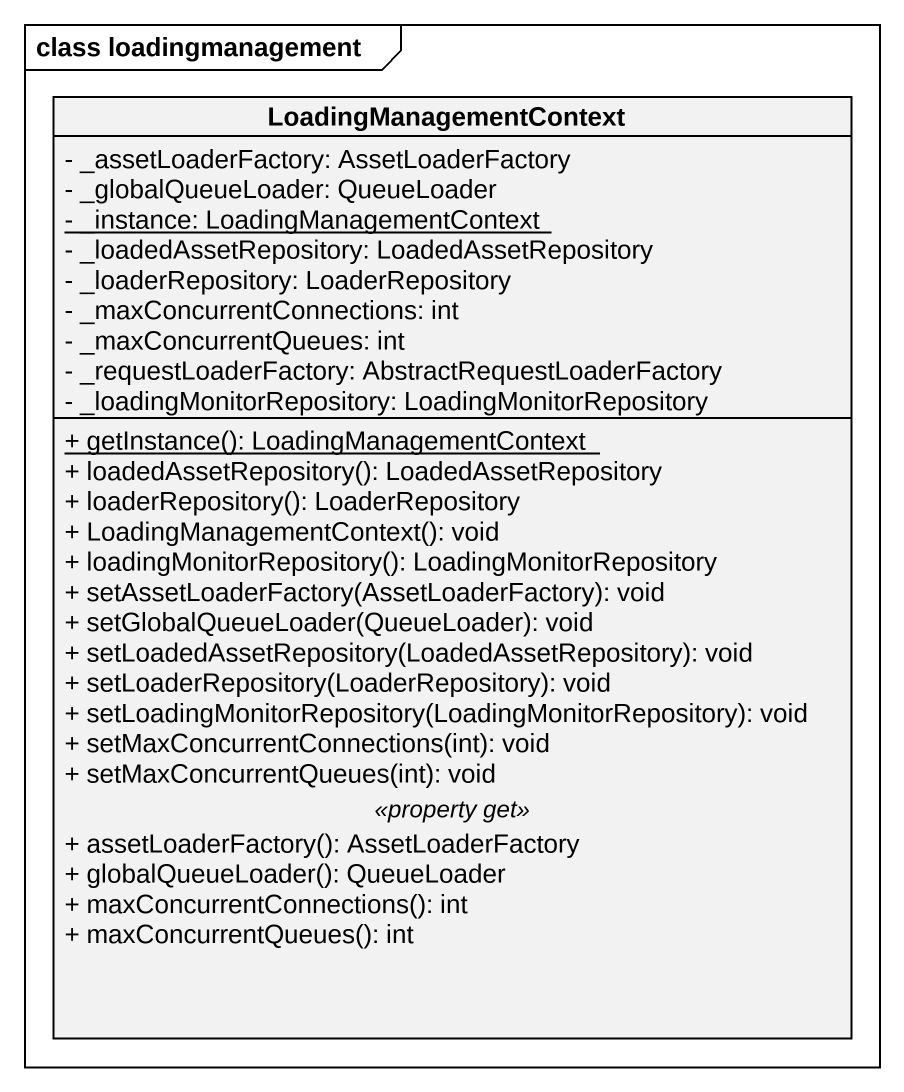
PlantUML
@startuml
mainframe class loadingmanagement
hide circle
hide empty members
skinparam classAttributeIconSize 0
class LoadingManagementContext {
  - _assetLoaderFactory: AssetLoaderFactory
  - _globalQueueLoader: QueueLoader
  {static} - _instance: LoadingManagementContext
  - _loadedAssetRepository: LoadedAssetRepository
  - _loaderRepository: LoaderRepository
  - _maxConcurrentConnections: int
  - _maxConcurrentQueues: int
  - _requestLoaderFactory: AbstractRequestLoaderFactory
  - _loadingMonitorRepository: LoadingMonitorRepository
  --
  {static} + getInstance(): LoadingManagementContext
  + loadedAssetRepository(): LoadedAssetRepository
  + loaderRepository(): LoaderRepository
  + LoadingManagementContext(): void
  + loadingMonitorRepository(): LoadingMonitorRepository
  + setAssetLoaderFactory(AssetLoaderFactory): void
  + setGlobalQueueLoader(QueueLoader): void
  + setLoadedAssetRepository(LoadedAssetRepository): void
  + setLoaderRepository(LoaderRepository): void
  + setLoadingMonitorRepository(LoadingMonitorRepository): void
  + setMaxConcurrentConnections(int): void
  + setMaxConcurrentQueues(int): void
  .. <<property get>> ..
  + assetLoaderFactory(): AssetLoaderFactory
  + globalQueueLoader(): QueueLoader
  + maxConcurrentConnections(): int
  + maxConcurrentQueues(): int
}
@enduml
